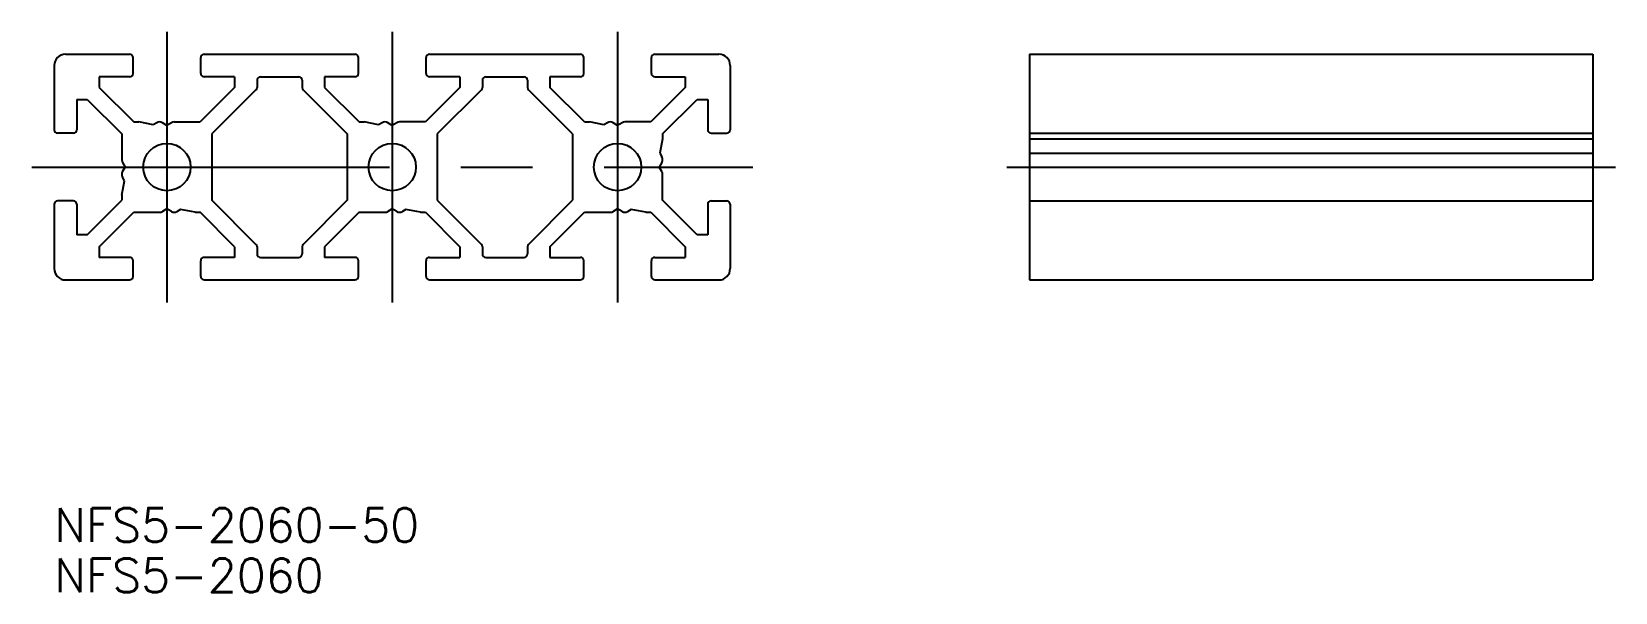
# Model space of a CAD drawing. Extents: x -52 to 89, y -38 to 12.
import ezdxf

# ---------------------------------------------------------------- set-up
doc = ezdxf.new("R2010")
doc.units = 0
doc.linetypes.add('CENTER', pattern=[50.8, 31.75, -6.35, 6.35, -6.35])
doc.layers.get('0').update_dxf_attribs({"linetype": 'CONTINUOUS'})
doc.layers.add('CENTER', color=1, linetype='CENTER')
doc.styles.get("Standard").update_dxf_attribs({"font": 'txt.shx', "height": 3, "bigfont": 'bigfont.shx'})

# ---------------------------------------------------------------- blocks, each defined once
blk = doc.blocks.new('*U19')
at = {"color": 7, "linetype": 'CONTINUOUS'}
blk.add_text('NFS5-2060-50', height=3, dxfattribs=at).set_placement((-50, -33.23))
blk = doc.blocks.new('*U20')
at = {"color": 7, "linetype": 'CONTINUOUS'}
blk.add_text('NFS5-2060', height=3, dxfattribs=at).set_placement((-50, -37.69))

msp = doc.modelspace()

# ---------------------------------------------------------------- linework, layer by layer
at = {"color": 7, "linetype": 'CONTINUOUS'}
for p, q in [((-49, 10), (-43.3, 10)), ((-36.7, 10), (-23.3, 10)), ((-16.7, 10), (-3.3, 10)), ((3.3, 10), (9, 10)), ((36.56, 10), (86.56, 10)), ((36.56, 10), (36.56, -10)), ((86.56, 10), (86.56, -10)), ((-50, 9), (-50, 3.3)), ((-43, 8.3), (-43, 9.7)), ((-37, 8.3), (-37, 9.7)), ((-23, 8.3), (-23, 9.7)), ((-17, 8.3), (-17, 9.7)), ((-3, 8.3), (-3, 9.7)), ((3, 8.3), (3, 9.7)), ((10, 9), (10, 3.3)), ((-43.3, 8), (-46, 8)), ((-46, 8), (-46, 7.06)), ((-46, 7.06), (-42.94, 4)), ((-34, 7.06), (-37.06, 4)), ((-34, 8), (-36.7, 8)), ((-34, 8), (-34, 7.06)), ((-32, 7.7), (-32, 7.06)), ((-31.7, 8), (-28.3, 8)), ((-28, 7.7), (-28, 7.06)), ((-23.3, 8), (-26, 8)), ((-26, 8), (-26, 7.06)), ((-26, 7.06), (-22.94, 4)), ((-14, 7.06), (-17.06, 4)), ((-14, 8), (-16.7, 8)), ((-14, 8), (-14, 7.06)), ((-12, 7.7), (-12, 7.06)), ((-11.7, 8), (-8.3, 8)), ((-8, 7.7), (-8, 7.06)), ((-3.3, 8), (-6, 8)), ((-6, 8), (-6, 7.06)), ((-2.94, 4), (-6, 7.06)), ((6, 7.06), (2.94, 4)), ((3.3, 8), (6, 8)), ((6, 8), (6, 7.06)), ((-48, 6), (-48, 3.3)), ((-48, 6), (-47.06, 6)), ((-47.06, 6), (-44, 2.94)), ((-32.09, 6.85), (-36, 2.94)), ((-27.91, 6.85), (-24, 2.94)), ((-12.09, 6.85), (-16, 2.94)), ((-4, 2.94), (-7.91, 6.85)), ((4, 2.94), (7.06, 6)), ((7.06, 6), (8, 6)), ((8, 6), (8, 3.3)), ((-48.3, 3), (-49.7, 3)), ((-44, 2.94), (-44, 0.65)), ((-42.94, 4), (-42.5, 4)), ((-41.22, 3.75), (-42.5, 4)), ((-40.9, 3.93), (-41.22, 3.75)), ((-40, 3.7), (-40.4, 3.93)), ((-39.6, 3.93), (-40, 3.7)), ((-39.35, 4), (-37.06, 4)), ((-36, 2.94), (-36, -2.94)), ((-24, 2.94), (-24, -2.94)), ((-22.94, 4), (-22.5, 4)), ((-21.22, 3.75), (-22.5, 4)), ((-20.9, 3.93), (-21.22, 3.75)), ((-20, 3.7), (-20.4, 3.93)), ((-19.6, 3.93), (-20, 3.7)), ((-17.06, 4), (-19.35, 4)), ((-16, 2.94), (-16, -2.94)), ((-4, 2.94), (-4, -2.94)), ((-2.94, 4), (-2.5, 4)), ((-1.22, 3.75), (-2.5, 4)), ((-0.9, 3.93), (-1.22, 3.75)), ((0, 3.7), (-0.4, 3.93)), ((0.4, 3.93), (0, 3.7)), ((2.94, 4), (0.65, 4)), ((4, 2.94), (4, 2.5)), ((8.3, 3), (9.7, 3)), ((36.56, 3), (86.56, 3)), ((4, 2.5), (3.75, 1.22)), ((36.56, 2.5), (86.56, 2.5)), ((-43.93, 0.4), (-43.7, 0)), ((-43.93, -0.4), (-43.7, 0)), ((3.93, 0.4), (3.7, 0)), ((3.93, -0.4), (3.7, 0)), ((3.75, 1.22), (3.93, 0.9)), ((36.56, 1.22), (86.56, 1.22)), ((36.56, 0), (86.56, 0)), ((-44, -2.5), (-43.75, -1.22)), ((-43.75, -1.22), (-43.93, -0.9)), ((4, -2.94), (4, -0.65)), ((-44, -2.5), (-44, -2.94)), ((-50, -3.3), (-50, -9)), ((-48.3, -3), (-49.7, -3)), ((-48, -3.3), (-48, -6)), ((-47.06, -6), (-44, -2.94)), ((-46, -7.06), (-42.94, -4)), ((-42.94, -4), (-40.65, -4)), ((-40, -3.7), (-40.4, -3.93)), ((-39.6, -3.93), (-40, -3.7)), ((-38.78, -3.75), (-39.1, -3.93)), ((-37.5, -4), (-38.78, -3.75)), ((-37.5, -4), (-37.06, -4)), ((-34, -7.06), (-37.06, -4)), ((-32.09, -6.85), (-36, -2.94)), ((-24, -2.94), (-27.91, -6.85)), ((-22.94, -4), (-26, -7.06)), ((-22.94, -4), (-20.65, -4)), ((-20, -3.7), (-20.4, -3.93)), ((-19.6, -3.93), (-20, -3.7)), ((-18.78, -3.75), (-19.1, -3.93)), ((-17.5, -4), (-18.78, -3.75)), ((-17.5, -4), (-17.06, -4)), ((-17.06, -4), (-14, -7.06)), ((-16, -2.94), (-12.09, -6.85)), ((-7.91, -6.85), (-4, -2.94)), ((-6, -7.06), (-2.94, -4)), ((-2.94, -4), (-0.65, -4)), ((0, -3.7), (-0.4, -3.93)), ((0.4, -3.93), (0, -3.7)), ((1.22, -3.75), (0.9, -3.93)), ((2.5, -4), (1.22, -3.75)), ((2.5, -4), (2.94, -4)), ((2.94, -4), (6, -7.06)), ((7.06, -6), (4, -2.94)), ((8, -3.3), (8, -6)), ((8.3, -3), (9.7, -3)), ((10, -3.3), (10, -9)), ((36.56, -3), (86.56, -3)), ((-47.06, -6), (-48, -6)), ((8, -6), (7.06, -6)), ((-46, -7.06), (-46, -8)), ((-43.3, -8), (-46, -8)), ((-43, -9.7), (-43, -8.3)), ((-37, -9.7), (-37, -8.3)), ((-34, -8), (-36.7, -8)), ((-34, -7.06), (-34, -8)), ((-32, -7.06), (-32, -7.7)), ((-31.7, -8), (-28.3, -8)), ((-28, -7.06), (-28, -7.7)), ((-26, -7.06), (-26, -8)), ((-23.3, -8), (-26, -8)), ((-23, -9.7), (-23, -8.3)), ((-17, -9.7), (-17, -8.3)), ((-16.7, -8), (-14, -8)), ((-14, -7.06), (-14, -8)), ((-12, -7.06), (-12, -7.7)), ((-11.7, -8), (-8.3, -8)), ((-8, -7.06), (-8, -7.7)), ((-6, -7.06), (-6, -8)), ((-6, -8), (-3.3, -8)), ((-3, -9.7), (-3, -8.3)), ((3, -9.7), (3, -8.3)), ((3.3, -8), (6, -8)), ((6, -7.06), (6, -8)), ((-49, -10), (-43.3, -10)), ((-36.7, -10), (-23.3, -10)), ((-16.7, -10), (-3.3, -10)), ((3.3, -10), (9, -10)), ((36.56, -10), (86.56, -10))]:
    msp.add_line(p, q, dxfattribs=at)
for centre in [(-40, 0), (-20, 0), (0, 0)]:
    msp.add_circle(centre, 2.1, dxfattribs=at)
for centre, radius, start, end in [((-49, 9), 1, 90, 180), ((-43.3, 9.7), 0.3, 0, 90), ((-36.7, 9.7), 0.3, 90, 180), ((-23.3, 9.7), 0.3, 0, 90), ((-16.7, 9.7), 0.3, 90, 180), ((-3.3, 9.7), 0.3, 0, 90), ((3.3, 9.7), 0.3, 90, 180), ((9, 9), 1, 0, 90), ((-43.3, 8.3), 0.3, 270, 0), ((-36.7, 8.3), 0.3, 180, 270), ((-32.3, 7.06), 0.3, 315, 0), ((-31.7, 7.7), 0.3, 90, 180), ((-28.3, 7.7), 0.3, 0, 90), ((-27.7, 7.06), 0.3, 180, 225), ((-23.3, 8.3), 0.3, 270, 0), ((-16.7, 8.3), 0.3, 180, 270), ((-12.3, 7.06), 0.3, 315, 0), ((-11.7, 7.7), 0.3, 90, 180), ((-8.3, 7.7), 0.3, 0, 90), ((-7.7, 7.06), 0.3, 180, 225), ((-3.3, 8.3), 0.3, 270, 0), ((3.3, 8.3), 0.3, 180, 270), ((-49.7, 3.3), 0.3, 180, 270), ((-48.3, 3.3), 0.3, 270, 0), ((-40.65, 3.5), 0.5, 60, 120), ((-39.35, 3.5), 0.5, 90, 120), ((-20.65, 3.5), 0.5, 60, 120), ((-19.35, 3.5), 0.5, 90, 120), ((-0.65, 3.5), 0.5, 60, 120), ((0.65, 3.5), 0.5, 90, 120), ((8.3, 3.3), 0.3, 180, 270), ((9.7, 3.3), 0.3, 270, 0), ((-43.5, 0.65), 0.5, 180, 210), ((3.5, 0.65), 0.5, 330, 30), ((-43.5, -0.65), 0.5, 150, 210), ((3.5, -0.65), 0.5, 360, 30), ((-49.7, -3.3), 0.3, 90, 180), ((-48.3, -3.3), 0.3, 0, 90), ((-40.65, -3.5), 0.5, 270, 300), ((-39.35, -3.5), 0.5, 240, 300), ((-20.65, -3.5), 0.5, 270, 300), ((-19.35, -3.5), 0.5, 240, 300), ((-0.65, -3.5), 0.5, 270, 300), ((0.65, -3.5), 0.5, 240, 300), ((8.3, -3.3), 0.3, 90, 180), ((9.7, -3.3), 0.3, 0, 90), ((-32.3, -7.06), 0.3, 0, 45.0001), ((-27.7, -7.06), 0.3, 135, 180), ((-12.3, -7.06), 0.3, 0, 45), ((-7.7, -7.06), 0.3, 135, 180), ((-43.3, -8.3), 0.3, 0, 90), ((-36.7, -8.3), 0.3, 90, 180), ((-31.7, -7.7), 0.3, 180, 270), ((-28.3, -7.7), 0.3, 270, 0), ((-23.3, -8.3), 0.3, 0, 90), ((-16.7, -8.3), 0.3, 90, 180), ((-11.7, -7.7), 0.3, 180, 270), ((-8.3, -7.7), 0.3, 270, 0), ((-3.3, -8.3), 0.3, 0, 90), ((3.3, -8.3), 0.3, 90, 180), ((-49, -9), 1, 180, 270), ((-43.3, -9.7), 0.3, 270, 0), ((-36.7, -9.7), 0.3, 180, 270), ((-23.3, -9.7), 0.3, 270, 0), ((-16.7, -9.7), 0.3, 180, 270), ((-3.3, -9.7), 0.3, 270, 0), ((3.3, -9.7), 0.3, 180, 270), ((9, -9), 1, 270, 0)]:
    msp.add_arc(centre, radius, start, end, dxfattribs=at)
at = {"layer": 'CENTER', "color": 1, "linetype": 'CENTER'}
for p, q in [((-40, 12), (-40, -12)), ((-20, 12), (-20, -12)), ((0, 12), (0, -12)), ((-52, 0), (12, 0)), ((34.56, 0), (88.56, 0))]:
    msp.add_line(p, q, dxfattribs=at)

# ---------------------------------------------------------------- block references
at = {"color": 7, "linetype": 'CONTINUOUS'}
for name in ['*U19', '*U20']:
    msp.add_blockref(name, (0, 0), dxfattribs=at)

doc.saveas('drawing.dxf')
